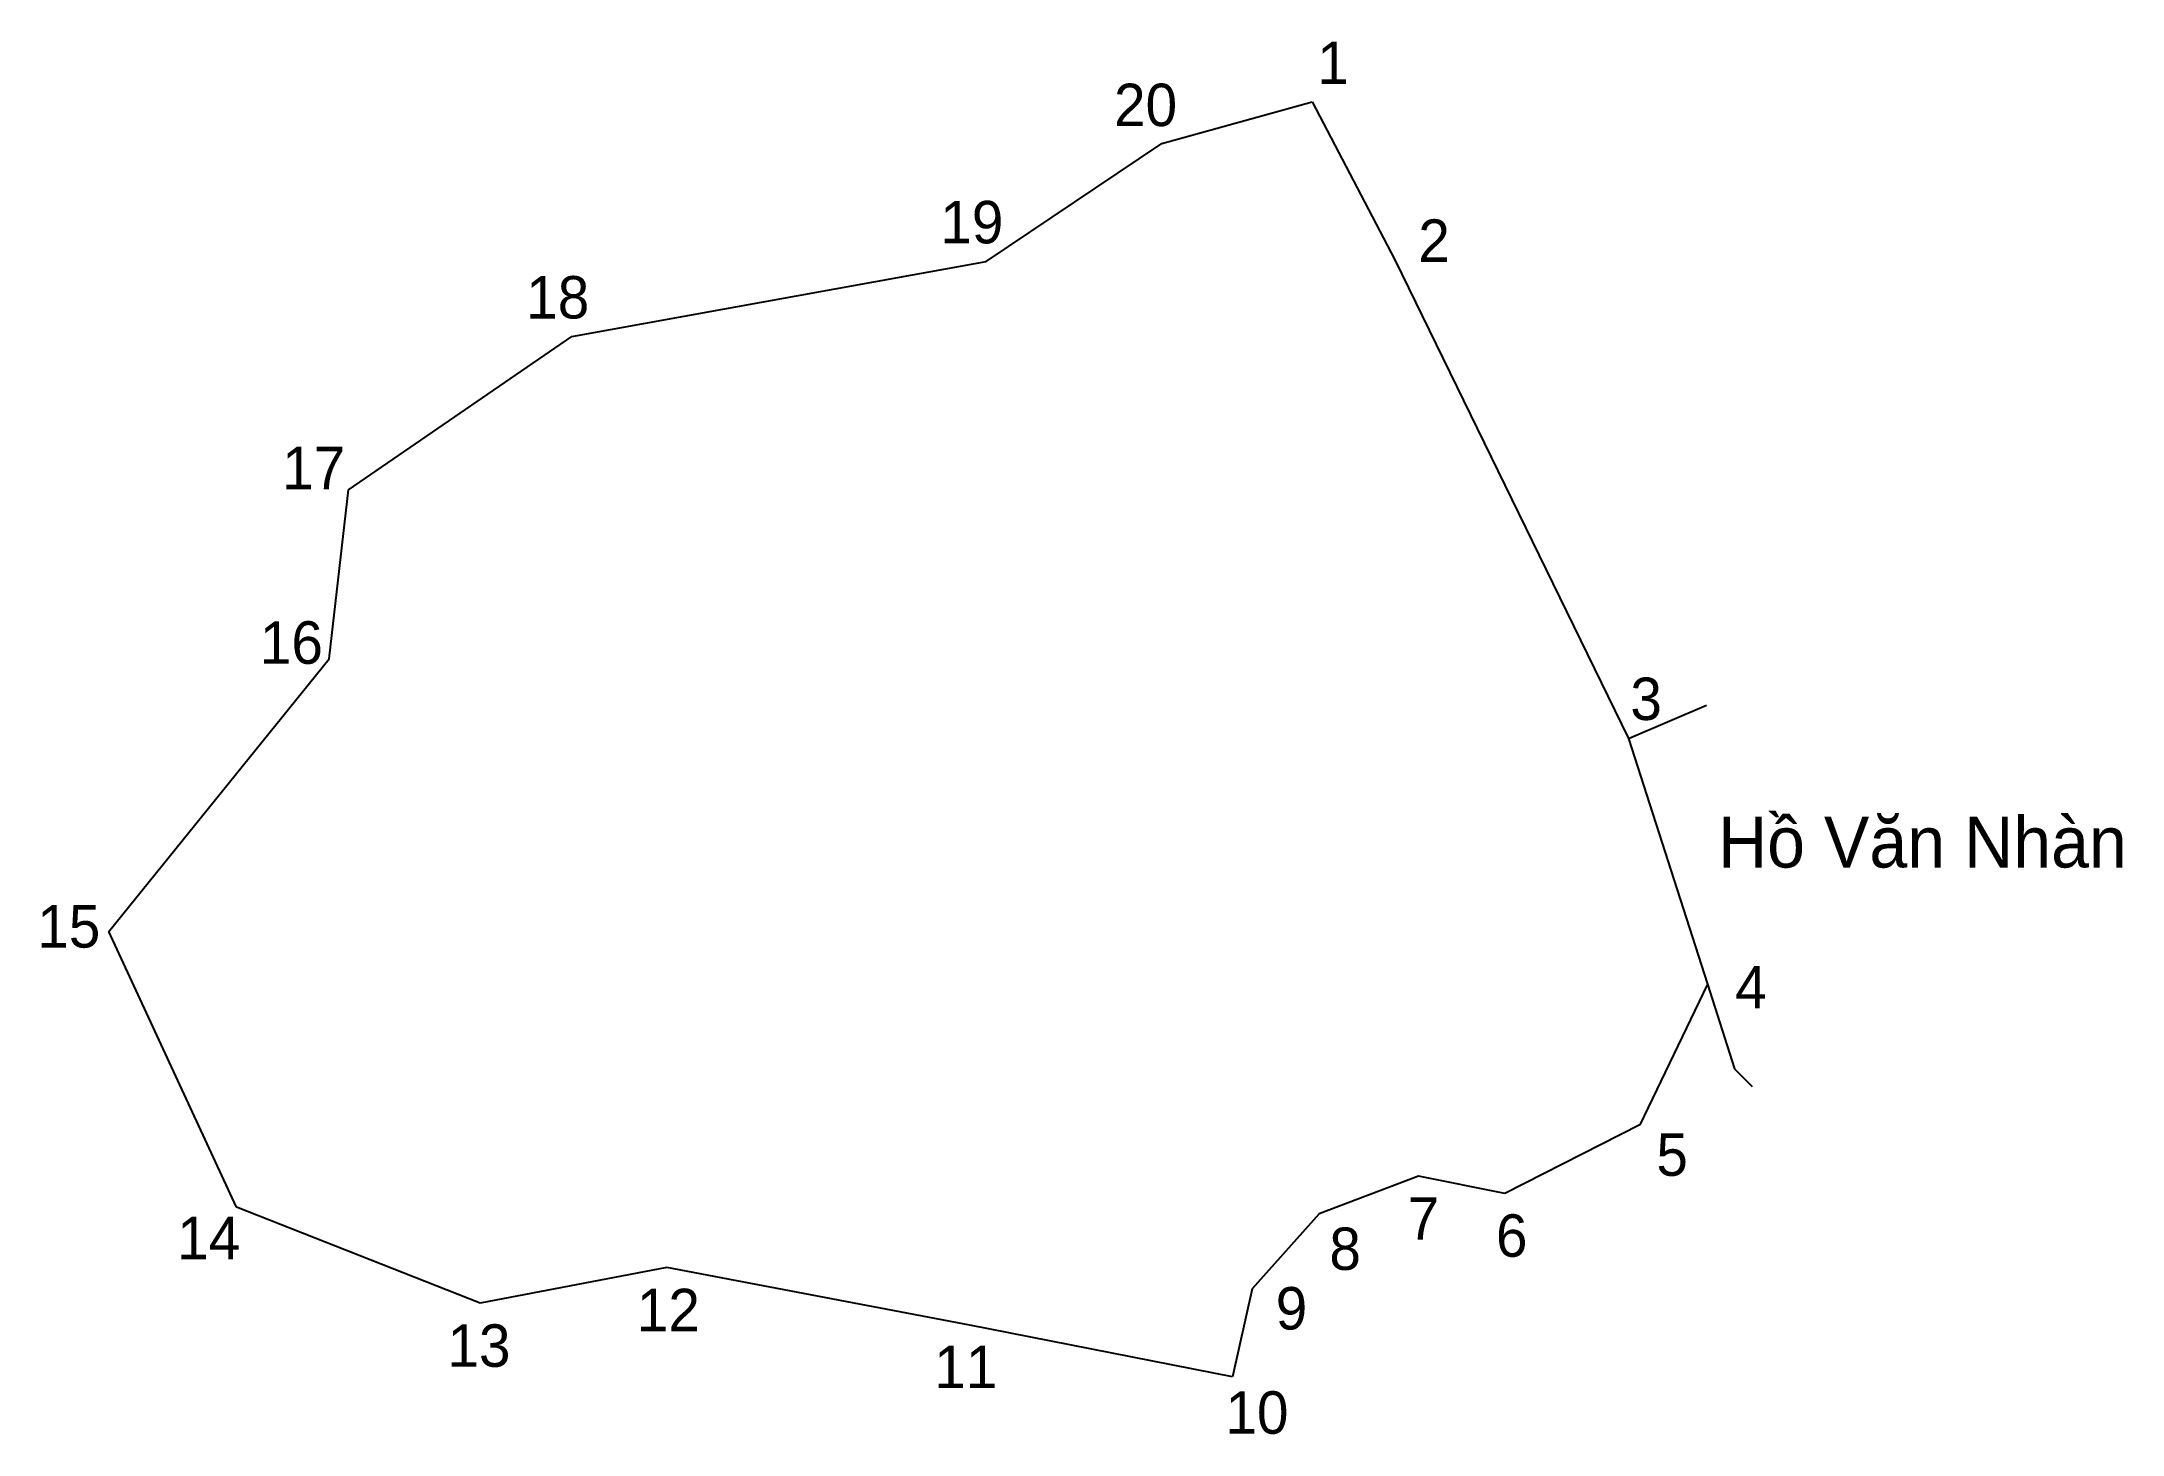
# Model space of a CAD drawing. Extents: x 553013 to 553292, y 1819956 to 1820143.
import ezdxf

# ---------------------------------------------------------------- set-up
doc = ezdxf.new("R2010")
doc.units = 0
for name, color, linetype in [('CanhThua', 7, 'Continuous'), ('RauThua', 7, 'Continuous'), ('SoHieuDinhThua', 7, 'Continuous'), ('TenChuLanCan', 7, 'Continuous')]:
    doc.layers.add(name, color=color, linetype=linetype)

msp = doc.modelspace()

# ---------------------------------------------------------------- linework, layer by layer
at = {"layer": 'CanhThua'}
for p, q in [((553163.22, 1820129.53), (553183.39, 1820135.12)), ((553183.39, 1820135.12), (553194.45, 1820113.94)), ((553139.65, 1820113.71), (553163.22, 1820129.53)), ((553084.06, 1820103.65), (553139.65, 1820113.71)), ((553194.45, 1820113.94), (553225.83, 1820049.73)), ((553054.09, 1820083.08), (553084.06, 1820103.65)), ((553051.5, 1820060.41), (553054.09, 1820083.08)), ((553021.92, 1820023.85), (553051.5, 1820060.41)), ((553225.83, 1820049.73), (553236.4, 1820016.8)), ((553039.07, 1819986.91), (553021.92, 1820023.85)), ((553236.4, 1820016.8), (553227.31, 1819997.93)), ((553227.31, 1819997.93), (553209.2, 1819988.72)), ((553197.63, 1819991.04), (553184.31, 1819986.02)), ((553209.2, 1819988.72), (553197.63, 1819991.04)), ((553071.75, 1819974.01), (553039.07, 1819986.91)), ((553184.31, 1819986.02), (553175.34, 1819975.94)), ((553096.8, 1819978.8), (553071.75, 1819974.01)), ((553137.44, 1819971.07), (553096.8, 1819978.8)), ((553175.34, 1819975.94), (553172.68, 1819964.13)), ((553172.68, 1819964.13), (553137.44, 1819971.07))]:
    msp.add_line(p, q, dxfattribs=at)
at = {"layer": 'RauThua'}
for p, q in [((553225.83, 1820049.73), (553236.27, 1820054.21)), ((553236.4, 1820016.8), (553240.05, 1820005.44)), ((553240.05, 1820005.44), (553242.42, 1820003.06))]:
    msp.add_line(p, q, dxfattribs=at)

# ---------------------------------------------------------------- texts
at = {"layer": 'SoHieuDinhThua'}
for s, height, p in [('1', 5.69, (553184.07, 1820137.5)), ('20', 5.693, (553156.79, 1820131.86)), ('19', 5.693, (553133.48, 1820116.14)), ('2', 5.69, (553197.61, 1820113.66)), ('18', 5.693, (553077.93, 1820106.06)), ('17', 5.693, (553045.19, 1820083.17)), ('16', 5.693, (553042.2, 1820059.76)), ('3', 5.69, (553226.06, 1820052.22)), ('15', 5.693, (553012.34, 1820021.7)), ('4', 5.69, (553240.12, 1820013.56)), ('5', 5.69, (553229.55, 1819991.1)), ('7', 5.69, (553196.18, 1819982.52)), ('14', 5.693, (553031.11, 1819979.92)), ('6', 5.69, (553208.03, 1819980.24)), ('8', 5.69, (553185.68, 1819978.48)), ('12', 5.693, (553092.77, 1819970.26)), ('9', 5.69, (553178.48, 1819970.49)), ('13', 5.693, (553067.36, 1819965.49)), ('11', 5.693, (553132.67, 1819962.63)), ('10', 5.693, (553171.73, 1819956.51))]:
    msp.add_text(s, height=height, dxfattribs=at).set_placement(p)
at = {"layer": 'TenChuLanCan'}
msp.add_text('Hồ Văn Nhàn', height=6.8318, dxfattribs=at).set_placement((553237.81, 1820032.44))

doc.saveas('drawing.dxf')
